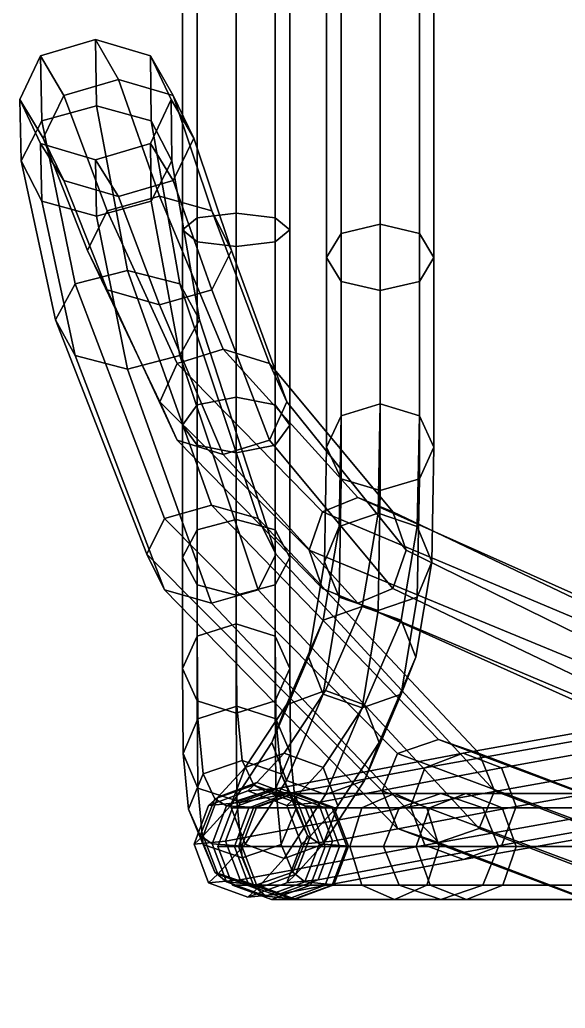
# Model space of a CAD drawing. Extents: x -10488 to 99756, y -124897 to 159397.
# Drawn here: x -10488 to 12221, y -6775 to 34329 of the extents above; entities that cross this region are included whole.
import ezdxf

# ---------------------------------------------------------------- set-up
doc = ezdxf.new("R2010")
doc.units = 0

msp = doc.modelspace()

# ---------------------------------------------------------------- linework, layer by layer
for points in [[(-3713.171875, 25594.042969, -198624.609375), (-3103.796875, 26095.347656, -200086.28125), (-3103.796875, 46116.320313, -197085.5), (-3713.171875, 45909.789063, -195525.09375)], [(-3103.796875, 26095.347656, -200086.28125), (-1478.796875, 26283.335938, -200634.40625), (-1478.796875, 46193.769531, -197670.65625), (-3103.796875, 46116.320313, -197085.5)], [(-1478.796875, 26283.335938, -200634.40625), (146.203094, 26095.347656, -200086.28125), (146.203094, 46116.320313, -197085.5), (-1478.796875, 46193.769531, -197670.65625)], [(755.578125, 25594.042969, -198624.609375), (755.578125, 45909.789063, -195525.078125), (146.203094, 46116.320313, -197085.5), (146.203094, 26095.347656, -200086.28125)], [(-3103.796875, 25092.738281, -197162.9375), (-3713.171875, 25594.042969, -198624.609375), (-3713.171875, 45909.789063, -195525.09375), (-3103.796875, 45703.257813, -193964.6875)], [(-3103.796875, 25092.738281, -197162.9375), (-3103.796875, 45703.257813, -193964.6875), (-1478.796875, 45625.808594, -193379.53125), (-1478.796875, 24904.75, -196614.8125)], [(-1478.796875, 24904.75, -196614.8125), (-1478.796875, 45625.808594, -193379.53125), (146.203094, 45703.257813, -193964.6875), (146.203094, 25092.738281, -197162.9375)], [(146.203094, 25092.738281, -197162.9375), (146.203094, 45703.257813, -193964.6875), (755.578125, 45909.789063, -195525.078125), (755.578125, 25594.042969, -198624.609375)], [(2286.828125, 44753.320313, -238792.8125), (2896.203125, 45365.132813, -237411.90625), (2896.203125, 25447.980469, -234930.21875), (2286.828125, 24445.009766, -236035.984375)], [(2896.203125, 45365.132813, -237411.90625), (4521.203125, 45594.566406, -236894.0625), (4521.203125, 25824.09375, -234515.546875), (2896.203125, 25447.980469, -234930.21875)], [(4521.203125, 45594.566406, -236894.0625), (6146.203125, 45365.136719, -237411.90625), (6146.203125, 25447.980469, -234930.21875), (4521.203125, 25824.09375, -234515.546875)], [(6755.578125, 44753.324219, -238792.8125), (6755.578125, 24445.009766, -236035.984375), (6146.203125, 25447.980469, -234930.21875), (6146.203125, 45365.136719, -237411.90625)], [(2896.203125, 44141.511719, -240173.734375), (2286.828125, 44753.320313, -238792.8125), (2286.828125, 24445.009766, -236035.984375), (2896.203125, 23442.039063, -237141.75)], [(6146.203125, 44141.511719, -240173.734375), (6146.203125, 23442.039063, -237141.75), (6755.578125, 24445.009766, -236035.984375), (6755.578125, 44753.324219, -238792.8125)], [(2896.203125, 44141.511719, -240173.734375), (2896.203125, 23442.039063, -237141.75), (4521.203125, 23065.925781, -237556.40625), (4521.203125, 43912.082031, -240691.578125)], [(4521.203125, 43912.082031, -240691.578125), (4521.203125, 23065.925781, -237556.40625), (6146.203125, 23442.039063, -237141.75), (6146.203125, 44141.511719, -240173.734375)], [(-9573.238281, 30123.957031, -348880.375), (-9628.793945, 32826.898438, -359849.4375), (-7337.128418, 33508.832031, -359768.4375), (-7295.461426, 30748.59375, -348731.28125)], [(-7337.128418, 33508.832031, -359768.4375), (-9628.793945, 32826.898438, -359849.4375), (-8656.571289, 31179.740234, -370602.59375), (-6378.794922, 31843.132813, -370508.75)], [(-7295.461426, 30748.59375, -348731.28125), (-7337.128418, 33508.832031, -359768.4375), (-5045.462891, 32826.898438, -359738.3125), (-5017.685059, 30123.957031, -348934.1875)], [(-5045.462891, 32826.898438, -359738.3125), (-7337.128418, 33508.832031, -359768.4375), (-6378.794922, 31843.132813, -370508.75), (-4101.018555, 31179.742188, -370215.4375)], [(-10427.404297, 28458.257813, -349339.625), (-10488.168945, 31008.402344, -359938.09375), (-9628.793945, 32826.898438, -359849.4375), (-9573.238281, 30123.957031, -348880.375)], [(-9628.793945, 32826.898438, -359849.4375), (-10488.168945, 31008.402344, -359938.09375), (-9510.737305, 29410.699219, -370409.21875), (-8656.571289, 31179.740234, -370602.59375)], [(-5017.685059, 30123.957031, -348934.1875), (-5045.462891, 32826.898438, -359738.3125), (-4186.088379, 31008.402344, -359785.28125), (-4163.519043, 28458.255859, -349413.625)], [(-4186.088379, 31008.402344, -359785.28125), (-5045.462891, 32826.898438, -359738.3125), (-4101.018555, 31179.742188, -370215.4375), (-3246.852295, 29410.701172, -369876.875)], [(-6378.794922, 31843.132813, -370508.75), (-8656.571289, 31179.740234, -370602.59375), (-6851.015625, 26380.195313, -381725.46875), (-4670.461426, 26995.833984, -381382.09375)], [(-4101.018555, 31179.742188, -370215.4375), (-6378.794922, 31843.132813, -370508.75), (-4670.461426, 26995.833984, -381382.09375), (-2489.907227, 26380.195313, -380739.34375)], [(-9573.238281, 26792.556641, -349819.0625), (-9628.793945, 29189.90625, -359985.03125), (-10488.168945, 31008.402344, -359938.09375), (-10427.404297, 28458.257813, -349339.625)], [(-10488.168945, 31008.402344, -359938.09375), (-9628.793945, 29189.90625, -359985.03125), (-8656.571289, 27641.658203, -370070.65625), (-9510.737305, 29410.699219, -370409.21875)], [(-8656.571289, 31179.740234, -370602.59375), (-9510.737305, 29410.699219, -370409.21875), (-7668.723633, 24738.490234, -381511.1875), (-6851.015625, 26380.195313, -381725.46875)], [(-4163.519043, 28458.255859, -349413.625), (-4186.088379, 31008.402344, -359785.28125), (-5045.462891, 29189.90625, -359873.9375), (-5017.685059, 26792.556641, -349872.90625)], [(-5045.462891, 29189.90625, -359873.9375), (-4186.088379, 31008.402344, -359785.28125), (-3246.852295, 29410.701172, -369876.875), (-4101.018555, 27641.660156, -369683.53125)], [(-3246.852295, 29410.701172, -369876.875), (-4101.018555, 31179.742188, -370215.4375), (-2489.907227, 26380.195313, -380739.34375), (-1672.199463, 24738.492188, -380155.28125)], [(-8184.349121, 23344.507813, -337149.375), (-9573.238281, 30123.957031, -348880.375), (-7295.461426, 30748.59375, -348731.28125), (-6003.794922, 23903.779297, -337168.84375)], [(-6003.794922, 23903.779297, -337168.84375), (-7295.461426, 30748.59375, -348731.28125), (-5017.685059, 30123.957031, -348934.1875), (-3823.240723, 23344.509766, -337691.0625)], [(-9002.056641, 21853.119141, -337718.1875), (-10427.404297, 28458.257813, -349339.625), (-9573.238281, 30123.957031, -348880.375), (-8184.349121, 23344.507813, -337149.375)], [(-3823.240723, 23344.509766, -337691.0625), (-5017.685059, 30123.957031, -348934.1875), (-4163.519043, 28458.255859, -349413.625), (-3005.532715, 21853.119141, -338462.96875)], [(-7295.461426, 26167.919922, -350021.96875), (-7337.128418, 28507.972656, -359954.90625), (-9628.793945, 29189.90625, -359985.03125), (-9573.238281, 26792.556641, -349819.0625)], [(-9628.793945, 29189.90625, -359985.03125), (-7337.128418, 28507.972656, -359954.90625), (-6378.794922, 26978.267578, -369777.34375), (-8656.571289, 27641.658203, -370070.65625)], [(-9510.737305, 29410.699219, -370409.21875), (-8656.571289, 27641.658203, -370070.65625), (-6851.015625, 23096.785156, -380927.09375), (-7668.723633, 24738.490234, -381511.1875)], [(-5017.685059, 26792.556641, -349872.90625), (-5045.462891, 29189.90625, -359873.9375), (-7337.128418, 28507.972656, -359954.90625), (-7295.461426, 26167.919922, -350021.96875)], [(-7337.128418, 28507.972656, -359954.90625), (-5045.462891, 29189.90625, -359873.9375), (-4101.018555, 27641.660156, -369683.53125), (-6378.794922, 26978.267578, -369777.34375)], [(-4101.018555, 27641.660156, -369683.53125), (-3246.852295, 29410.701172, -369876.875), (-1672.199463, 24738.492188, -380155.28125), (-2489.907227, 23096.787109, -379941)], [(-8184.349121, 20361.730469, -338490.125), (-9573.238281, 26792.556641, -349819.0625), (-10427.404297, 28458.257813, -349339.625), (-9002.056641, 21853.119141, -337718.1875)], [(-3005.532715, 21853.119141, -338462.96875), (-4163.519043, 28458.255859, -349413.625), (-5017.685059, 26792.556641, -349872.90625), (-3823.240723, 20361.728516, -339031.78125)], [(-8656.571289, 27641.658203, -370070.65625), (-6378.794922, 26978.267578, -369777.34375), (-4670.461426, 22481.146484, -380284.375), (-6851.015625, 23096.785156, -380927.09375)], [(-6378.794922, 26978.267578, -369777.34375), (-4101.018555, 27641.660156, -369683.53125), (-2489.907227, 23096.787109, -379941), (-4670.461426, 22481.146484, -380284.375)], [(-6003.794922, 19802.458984, -339012.3125), (-7295.461426, 26167.919922, -350021.96875), (-9573.238281, 26792.556641, -349819.0625), (-8184.349121, 20361.730469, -338490.125)], [(-3823.240723, 20361.728516, -339031.78125), (-5017.685059, 26792.556641, -349872.90625), (-7295.461426, 26167.919922, -350021.96875), (-6003.794922, 19802.458984, -339012.3125)], [(-6851.015625, 26380.195313, -381725.46875), (-3938.610352, 20029.302734, -393393.4375), (-2014.132446, 20626.482422, -392515.59375), (-4670.461426, 26995.833984, -381382.09375)], [(-4670.461426, 26995.833984, -381382.09375), (-2014.132446, 20626.482422, -392515.59375), (-89.654617, 20029.302734, -391422.5625), (-2489.907227, 26380.195313, -380739.34375)], [(-3938.610352, 20029.302734, -393393.4375), (-6851.015625, 26380.195313, -381725.46875), (-7668.723633, 24738.490234, -381511.1875), (-4660.289551, 18436.822266, -393476.0625)], [(-89.654617, 20029.302734, -391422.5625), (632.024658, 18436.822266, -390766.125), (-1672.199463, 24738.492188, -380155.28125), (-2489.907227, 26380.195313, -380739.34375)], [(-3713.171875, 17475.951172, -202974.15625), (-3103.796875, 18318.632813, -204256.90625), (-3103.796875, 26095.347656, -200086.28125), (-3713.171875, 25594.042969, -198624.609375)], [(-3103.796875, 18318.632813, -204256.90625), (-1478.796875, 18634.636719, -204737.9375), (-1478.796875, 26283.335938, -200634.40625), (-3103.796875, 26095.347656, -200086.28125)], [(-1478.796875, 18634.636719, -204737.9375), (146.203094, 18318.632813, -204256.90625), (146.203094, 26095.347656, -200086.28125), (-1478.796875, 26283.335938, -200634.40625)], [(755.578125, 17475.951172, -202974.15625), (755.578125, 25594.042969, -198624.609375), (146.203094, 26095.347656, -200086.28125), (146.203094, 18318.632813, -204256.90625)], [(-3103.796875, 16633.267578, -201691.40625), (-3713.171875, 17475.951172, -202974.15625), (-3713.171875, 25594.042969, -198624.609375), (-3103.796875, 25092.738281, -197162.9375)], [(146.203094, 16633.267578, -201691.40625), (146.203094, 25092.738281, -197162.9375), (755.578125, 25594.042969, -198624.609375), (755.578125, 17475.951172, -202974.15625)], [(2896.203125, 25447.980469, -234930.21875), (4521.203125, 25824.09375, -234515.546875), (4521.203125, 18358.054688, -230438.875), (2896.203125, 17866.048828, -230742)], [(4521.203125, 25824.09375, -234515.546875), (6146.203125, 25447.980469, -234930.21875), (6146.203125, 17866.050781, -230742), (4521.203125, 18358.054688, -230438.875)], [(-3103.796875, 16633.267578, -201691.40625), (-3103.796875, 25092.738281, -197162.9375), (-1478.796875, 24904.75, -196614.8125), (-1478.796875, 16317.262695, -201210.375)], [(-1478.796875, 16317.262695, -201210.375), (-1478.796875, 24904.75, -196614.8125), (146.203094, 25092.738281, -197162.9375), (146.203094, 16633.267578, -201691.40625)], [(2286.828125, 24445.009766, -236035.984375), (2896.203125, 25447.980469, -234930.21875), (2896.203125, 17866.048828, -230742), (2286.828125, 16554.033203, -231550.328125)], [(6755.578125, 24445.009766, -236035.984375), (6755.578125, 16554.035156, -231550.328125), (6146.203125, 17866.050781, -230742), (6146.203125, 25447.980469, -234930.21875)], [(-4660.289551, 18436.822266, -393476.0625), (-7668.723633, 24738.490234, -381511.1875), (-6851.015625, 23096.785156, -380927.09375), (-3938.610352, 16844.341797, -392819.625)], [(632.024658, 18436.822266, -390766.125), (-89.654617, 16844.341797, -390848.75), (-2489.907227, 23096.787109, -379941), (-1672.199463, 24738.492188, -380155.28125)], [(2896.203125, 23442.039063, -237141.75), (2286.828125, 24445.009766, -236035.984375), (2286.828125, 16554.033203, -231550.328125), (2896.203125, 15242.018555, -232358.65625)], [(6146.203125, 23442.039063, -237141.75), (6146.203125, 15242.018555, -232358.65625), (6755.578125, 16554.035156, -231550.328125), (6755.578125, 24445.009766, -236035.984375)], [(-4464.443848, 13592.193359, -324249.3125), (-8184.349121, 23344.507813, -337149.375), (-6003.794922, 23903.779297, -337168.84375), (-2510.799316, 14148.860352, -324897.90625)], [(-2510.799316, 14148.860352, -324897.90625), (-6003.794922, 23903.779297, -337168.84375), (-3823.240723, 23344.509766, -337691.0625), (-557.154785, 13592.194336, -325907.84375)], [(2896.203125, 23442.039063, -237141.75), (2896.203125, 15242.018555, -232358.65625), (4521.203125, 14750.012695, -232661.78125), (4521.203125, 23065.925781, -237556.40625)], [(4521.203125, 23065.925781, -237556.40625), (4521.203125, 14750.012695, -232661.78125), (6146.203125, 15242.018555, -232358.65625), (6146.203125, 23442.039063, -237141.75)], [(-5197.060547, 12107.751953, -324420.1875), (-9002.056641, 21853.119141, -337718.1875), (-8184.349121, 23344.507813, -337149.375), (-4464.443848, 13592.193359, -324249.3125)], [(-3938.610352, 16844.341797, -392819.625), (-6851.015625, 23096.785156, -380927.09375), (-4670.461426, 22481.146484, -380284.375), (-2014.132446, 16247.161133, -391726.59375)], [(-2014.132446, 16247.161133, -391726.59375), (-4670.461426, 22481.146484, -380284.375), (-2489.907227, 23096.787109, -379941), (-89.654617, 16844.341797, -390848.75)], [(-557.154785, 13592.194336, -325907.84375), (-3823.240723, 23344.509766, -337691.0625), (-3005.532715, 21853.119141, -338462.96875), (175.462051, 12107.75293, -326700.625)], [(-4464.443848, 10623.310547, -325213), (-8184.349121, 20361.730469, -338490.125), (-9002.056641, 21853.119141, -337718.1875), (-5197.060547, 12107.751953, -324420.1875)], [(175.462051, 12107.75293, -326700.625), (-3005.532715, 21853.119141, -338462.96875), (-3823.240723, 20361.728516, -339031.78125), (-557.154663, 10623.310547, -326871.46875)], [(-3938.610352, 20029.302734, -393393.4375), (2114.894531, 13870.168945, -404101.125), (3580.170898, 14469.716797, -402623.1875), (-2014.132446, 20626.482422, -392515.59375)], [(-2014.132446, 20626.482422, -392515.59375), (3580.170898, 14469.716797, -402623.1875), (5045.447754, 13870.168945, -401070.4375), (-89.654617, 20029.302734, -391422.5625)], [(-8184.349121, 20361.730469, -338490.125), (-4464.443848, 10623.310547, -325213), (-2510.799072, 10066.644531, -326222.90625), (-6003.794922, 19802.458984, -339012.3125)], [(-6003.794922, 19802.458984, -339012.3125), (-2510.799072, 10066.644531, -326222.90625), (-557.154663, 10623.310547, -326871.46875), (-3823.240723, 20361.728516, -339031.78125)], [(2114.894531, 13870.168945, -404101.125), (-3938.610352, 20029.302734, -393393.4375), (-4660.289551, 18436.822266, -393476.0625), (1565.415771, 12271.373047, -404569.59375)], [(5045.447754, 13870.168945, -401070.4375), (5594.926758, 12271.373047, -400402.375), (632.024658, 18436.822266, -390766.125), (-89.654617, 20029.302734, -391422.5625)], [(-3103.796875, 13117.637695, -208834.734375), (-1478.796875, 13546.489258, -209221.421875), (-1478.796875, 18634.636719, -204737.9375), (-3103.796875, 18318.632813, -204256.90625)], [(-1478.796875, 13546.489258, -209221.421875), (146.203094, 13117.637695, -208834.734375), (146.203094, 18318.632813, -204256.90625), (-1478.796875, 18634.636719, -204737.9375)], [(1565.415771, 12271.373047, -404569.59375), (-4660.289551, 18436.822266, -393476.0625), (-3938.610352, 16844.341797, -392819.625), (2114.894531, 10672.578125, -403901.5625)], [(-3713.171875, 11974.032227, -207803.59375), (-3103.796875, 13117.637695, -208834.734375), (-3103.796875, 18318.632813, -204256.90625), (-3713.171875, 17475.951172, -202974.15625)], [(5594.926758, 12271.373047, -400402.375), (5045.447754, 10672.578125, -400870.84375), (-89.654617, 16844.341797, -390848.75), (632.024658, 18436.822266, -390766.125)], [(755.578125, 11974.032227, -207803.578125), (755.578125, 17475.951172, -202974.15625), (146.203094, 18318.632813, -204256.90625), (146.203094, 13117.637695, -208834.734375)], [(2896.203125, 17866.048828, -230742), (4521.203125, 18358.054688, -230438.875), (4427.453125, 13814.798828, -224405.140625), (2802.453125, 13262.828125, -224627.40625)], [(4521.203125, 18358.054688, -230438.875), (6146.203125, 17866.050781, -230742), (6052.453125, 13262.828125, -224627.40625), (4427.453125, 13814.798828, -224405.140625)], [(2286.828125, 16554.033203, -231550.328125), (2896.203125, 17866.048828, -230742), (2802.453125, 13262.828125, -224627.40625), (2193.078125, 11790.904297, -225220.125)], [(6755.578125, 16554.035156, -231550.328125), (6661.828125, 11790.904297, -225220.125), (6052.453125, 13262.828125, -224627.40625), (6146.203125, 17866.050781, -230742)], [(-3103.796875, 10830.426758, -206772.4375), (-3713.171875, 11974.032227, -207803.59375), (-3713.171875, 17475.951172, -202974.15625), (-3103.796875, 16633.267578, -201691.40625)], [(146.203094, 10830.426758, -206772.421875), (146.203094, 16633.267578, -201691.40625), (755.578125, 17475.951172, -202974.15625), (755.578125, 11974.032227, -207803.578125)], [(2114.894531, 10672.578125, -403901.5625), (-3938.610352, 16844.341797, -392819.625), (-2014.132446, 16247.161133, -391726.59375), (3580.170898, 10073.029297, -402348.78125)], [(-3103.796875, 10830.426758, -206772.4375), (-3103.796875, 16633.267578, -201691.40625), (-1478.796875, 16317.262695, -201210.375), (-1478.796875, 10401.575195, -206385.75)], [(3580.170898, 10073.029297, -402348.78125), (-2014.132446, 16247.161133, -391726.59375), (-89.654617, 16844.341797, -390848.75), (5045.447754, 10672.578125, -400870.84375)], [(-1478.796875, 10401.575195, -206385.75), (-1478.796875, 16317.262695, -201210.375), (146.203094, 16633.267578, -201691.40625), (146.203094, 10830.426758, -206772.421875)], [(2896.203125, 15242.018555, -232358.65625), (2286.828125, 16554.033203, -231550.328125), (2193.078125, 11790.904297, -225220.125), (2802.453125, 10318.980469, -225812.84375)], [(6146.203125, 15242.018555, -232358.65625), (6052.453125, 10318.980469, -225812.84375), (6661.828125, 11790.904297, -225220.125), (6755.578125, 16554.035156, -231550.328125)], [(2896.203125, 15242.018555, -232358.65625), (2802.453125, 10318.980469, -225812.84375), (4427.453125, 9767.008789, -226035.109375), (4521.203125, 14750.012695, -232661.78125)], [(4521.203125, 14750.012695, -232661.78125), (4427.453125, 9767.008789, -226035.109375), (6052.453125, 10318.980469, -225812.84375), (6146.203125, 15242.018555, -232358.65625)], [(2114.894531, 13870.168945, -404101.125), (13025.880859, 9283.279297, -412309.40625), (13852.268555, 9885.381836, -410399.09375), (3580.170898, 14469.716797, -402623.1875)], [(3580.170898, 14469.716797, -402623.1875), (13852.268555, 9885.381836, -410399.09375), (14678.657227, 9283.279297, -408479.46875), (5045.447754, 13870.168945, -401070.4375)], [(5241.561035, 3819.57959, -310288.625), (-4464.443848, 13592.193359, -324249.3125), (-2510.799316, 14148.860352, -324897.90625), (6940.170898, 4405.036133, -311713.96875)], [(6940.170898, 4405.036133, -311713.96875), (-2510.799316, 14148.860352, -324897.90625), (-557.154785, 13592.194336, -325907.84375), (8638.780273, 3819.57959, -313265.03125)], [(4604.582031, 2258.363037, -309898.125), (-5197.060547, 12107.751953, -324420.1875), (-4464.443848, 13592.193359, -324249.3125), (5241.561035, 3819.57959, -310288.625)], [(8638.780273, 3819.57959, -313265.03125), (-557.154785, 13592.194336, -325907.84375), (175.462051, 12107.75293, -326700.625), (9275.759766, 2258.363037, -313990.6875)], [(1565.415771, 12271.373047, -404569.59375), (12715.985352, 7677.671875, -413015.03125), (13025.880859, 9283.279297, -412309.40625), (2114.894531, 13870.168945, -404101.125)], [(2802.453125, 13262.828125, -224627.40625), (4427.453125, 13814.798828, -224405.140625), (3771.203125, 9934.116211, -215585.09375), (2146.203125, 9358.150391, -215741.390625)], [(4427.453125, 13814.798828, -224405.140625), (6052.453125, 13262.828125, -224627.40625), (5396.203125, 9358.150391, -215741.390625), (3771.203125, 9934.116211, -215585.09375)], [(5594.926758, 12271.373047, -400402.375), (5045.447754, 13870.168945, -401070.4375), (14678.657227, 9283.279297, -408479.46875), (14988.552734, 7677.671875, -407748.875)], [(-3103.796875, 8701.685547, -213855.765625), (-1478.796875, 9207.621094, -214160.0625), (-1478.796875, 13546.489258, -209221.421875), (-3103.796875, 13117.637695, -208834.734375)], [(-1478.796875, 9207.621094, -214160.0625), (146.203094, 8701.685547, -213855.765625), (146.203094, 13117.637695, -208834.734375), (-1478.796875, 13546.489258, -209221.421875)], [(2193.078125, 11790.904297, -225220.125), (2802.453125, 13262.828125, -224627.40625), (2146.203125, 9358.150391, -215741.390625), (1536.828125, 7822.244629, -216158.1875)], [(6661.828125, 11790.904297, -225220.125), (6005.578125, 7822.244629, -216158.1875), (5396.203125, 9358.150391, -215741.390625), (6052.453125, 13262.828125, -224627.40625)], [(-3713.171875, 7352.525879, -213044.296875), (-3103.796875, 8701.685547, -213855.765625), (-3103.796875, 13117.637695, -208834.734375), (-3713.171875, 11974.032227, -207803.59375)], [(755.578125, 7352.526367, -213044.296875), (755.578125, 11974.032227, -207803.578125), (146.203094, 13117.637695, -208834.734375), (146.203094, 8701.685547, -213855.765625)], [(5241.561035, 697.146606, -310623.8125), (-4464.443848, 10623.310547, -325213), (-5197.060547, 12107.751953, -324420.1875), (4604.582031, 2258.363037, -309898.125)], [(-3103.796875, 6003.366699, -212232.828125), (-3713.171875, 7352.525879, -213044.296875), (-3713.171875, 11974.032227, -207803.59375), (-3103.796875, 10830.426758, -206772.4375)], [(9275.759766, 2258.363037, -313990.6875), (175.462051, 12107.75293, -326700.625), (-557.154663, 10623.310547, -326871.46875), (8638.78125, 697.146606, -313600.1875)], [(146.203094, 6003.366699, -212232.828125), (146.203094, 10830.426758, -206772.421875), (755.578125, 11974.032227, -207803.578125), (755.578125, 7352.526367, -213044.296875)], [(2114.894531, 10672.578125, -403901.5625), (13025.880859, 6072.064453, -412284.4375), (12715.985352, 7677.671875, -413015.03125), (1565.415771, 12271.373047, -404569.59375)], [(5045.447754, 10672.578125, -400870.84375), (5594.926758, 12271.373047, -400402.375), (14988.552734, 7677.671875, -407748.875), (14678.657227, 6072.064453, -408454.5)], [(2802.453125, 10318.980469, -225812.84375), (2193.078125, 11790.904297, -225220.125), (1536.828125, 7822.244629, -216158.1875), (2146.203125, 6286.338867, -216574.96875)], [(6052.453125, 10318.980469, -225812.84375), (5396.203125, 6286.338867, -216574.96875), (6005.578125, 7822.244629, -216158.1875), (6661.828125, 11790.904297, -225220.125)], [(-3103.796875, 6003.366699, -212232.828125), (-3103.796875, 10830.426758, -206772.4375), (-1478.796875, 10401.575195, -206385.75), (-1478.796875, 5497.431641, -211928.53125)], [(-1478.796875, 5497.431641, -211928.53125), (-1478.796875, 10401.575195, -206385.75), (146.203094, 10830.426758, -206772.421875), (146.203094, 6003.366699, -212232.828125)], [(-4464.443848, 10623.310547, -325213), (5241.561035, 697.146606, -310623.8125), (6940.171387, 111.690582, -312174.84375), (-2510.799072, 10066.644531, -326222.90625)], [(-2510.799072, 10066.644531, -326222.90625), (6940.171387, 111.690582, -312174.84375), (8638.78125, 697.146606, -313600.1875), (-557.154663, 10623.310547, -326871.46875)], [(2114.894531, 10672.578125, -403901.5625), (3580.170898, 10073.029297, -402348.78125), (13852.268555, 5469.961426, -410364.8125), (13025.880859, 6072.064453, -412284.4375)], [(2802.453125, 10318.980469, -225812.84375), (2146.203125, 6286.338867, -216574.96875), (3771.203125, 5710.373535, -216731.265625), (4427.453125, 9767.008789, -226035.109375)], [(3580.170898, 10073.029297, -402348.78125), (5045.447754, 10672.578125, -400870.84375), (14678.657227, 6072.064453, -408454.5), (13852.268555, 5469.961426, -410364.8125)], [(4427.453125, 9767.008789, -226035.109375), (3771.203125, 5710.373535, -216731.265625), (5396.203125, 6286.338867, -216574.96875), (6052.453125, 10318.980469, -225812.84375)], [(2146.203125, 9358.150391, -215741.390625), (3771.203125, 9934.116211, -215585.09375), (2239.432373, 6435.345703, -203817.296875), (614.432373, 5845.428711, -203902.5625)], [(3771.203125, 9934.116211, -215585.09375), (5396.203125, 9358.150391, -215741.390625), (3864.432373, 5845.428711, -203902.5625), (2239.432373, 6435.345703, -203817.296875)], [(-3073.067627, 5253.979492, -219368.03125), (-1448.067749, 5792.30127, -219631.671875), (-1478.796875, 9207.621094, -214160.0625), (-3103.796875, 8701.685547, -213855.765625)], [(-1448.067749, 5792.30127, -219631.671875), (176.932281, 5253.97998, -219368.046875), (146.203094, 8701.685547, -213855.765625), (-1478.796875, 9207.621094, -214160.0625)], [(2146.203125, 9358.150391, -215741.390625), (614.432373, 5845.428711, -203902.5625), (5.057378, 4272.316895, -204129.953125), (1536.828125, 7822.244629, -216158.1875)], [(5396.203125, 9358.150391, -215741.390625), (6005.578125, 7822.244629, -216158.1875), (4473.807129, 4272.316895, -204129.953125), (3864.432373, 5845.428711, -203902.5625)], [(-3682.442627, 3818.456787, -218665.03125), (-3073.067627, 5253.979492, -219368.03125), (-3103.796875, 8701.685547, -213855.765625), (-3713.171875, 7352.525879, -213044.296875)], [(786.307251, 3818.456787, -218665.03125), (755.578125, 7352.526367, -213044.296875), (146.203094, 8701.685547, -213855.765625), (176.932281, 5253.97998, -219368.046875)], [(1536.828125, 7822.244629, -216158.1875), (5.057378, 4272.316895, -204129.953125), (614.432373, 2699.20459, -204357.34375), (2146.203125, 6286.338867, -216574.96875)], [(6005.578125, 7822.244629, -216158.1875), (5396.203125, 6286.338867, -216574.96875), (3864.432373, 2699.20459, -204357.34375), (4473.807129, 4272.316895, -204129.953125)], [(-3073.067627, 2382.933594, -217962.03125), (-3682.442627, 3818.456787, -218665.03125), (-3713.171875, 7352.525879, -213044.296875), (-3103.796875, 6003.366699, -212232.828125)], [(176.932281, 2382.933594, -217962.03125), (146.203094, 6003.366699, -212232.828125), (755.578125, 7352.526367, -213044.296875), (786.307251, 3818.456787, -218665.03125)], [(6373.228027, 3223.247314, -162365.53125), (7972.185547, 3825.715332, -163774.109375), (25469.333984, 6950.715332, -154183.921875), (23919.205078, 6348.247559, -152436.34375)], [(7972.185547, 3825.715332, -163774.109375), (9573.225586, 3223.247314, -165182.40625), (27025.453125, 6348.247559, -155930.65625), (25469.333984, 6950.715332, -154183.921875)], [(614.432373, 5845.428711, -203902.5625), (2239.432373, 6435.345703, -203817.296875), (517.036804, 3834.593018, -192181.75), (-1107.963013, 3236.014404, -192209.4375)], [(2239.432373, 6435.345703, -203817.296875), (3864.432373, 5845.428711, -203902.5625), (2142.036621, 3236.014404, -192209.4375), (517.036804, 3834.593018, -192181.75)], [(614.432373, 2699.20459, -204357.34375), (2239.432373, 2109.287598, -204442.609375), (3771.203125, 5710.373535, -216731.265625), (2146.203125, 6286.338867, -216574.96875)], [(2239.432373, 2109.287598, -204442.609375), (3864.432373, 2699.20459, -204357.34375), (5396.203125, 6286.338867, -216574.96875), (3771.203125, 5710.373535, -216731.265625)], [(6373.228027, 3223.247314, -162365.53125), (23919.205078, 6348.247559, -152436.34375), (23339.279297, 4741.666992, -151780.8125), (5774.096191, 1616.666626, -161837.25)], [(27025.453125, 6348.247559, -155930.65625), (9573.225586, 3223.247314, -165182.40625), (10177.913086, 1616.666748, -165709.90625), (27621.351563, 4741.666992, -156583.953125)], [(-3073.067627, 2382.933594, -217962.03125), (-3103.796875, 6003.366699, -212232.828125), (-1478.796875, 5497.431641, -211928.53125), (-1448.067749, 1844.612427, -217698.40625)], [(-2857.962891, 2975.37207, -224669.328125), (-1232.963257, 3527.030029, -224889.421875), (-1448.067749, 5792.30127, -219631.671875), (-3073.067627, 5253.979492, -219368.03125)], [(614.432373, 5845.428711, -203902.5625), (-1107.963013, 3236.014404, -192209.4375), (-1717.337891, 1639.80481, -192283.234375), (5.057378, 4272.316895, -204129.953125)], [(-1448.067749, 1844.612427, -217698.40625), (-1478.796875, 5497.431641, -211928.53125), (146.203094, 6003.366699, -212232.828125), (176.932281, 2382.933594, -217962.03125)], [(-1232.963257, 3527.030029, -224889.421875), (392.03653, 2975.37207, -224669.34375), (176.932281, 5253.97998, -219368.046875), (-1448.067749, 5792.30127, -219631.671875)], [(3864.432373, 5845.428711, -203902.5625), (4473.807129, 4272.316895, -204129.953125), (2751.411377, 1639.804688, -192283.234375), (2142.036621, 3236.014404, -192209.4375)], [(-3467.337891, 1504.283936, -224082.4375), (-2857.962891, 2975.37207, -224669.328125), (-3073.067627, 5253.979492, -219368.03125), (-3682.442627, 3818.456787, -218665.03125)], [(1001.411438, 1504.283936, -224082.4375), (786.307251, 3818.456787, -218665.03125), (176.932281, 5253.97998, -219368.046875), (392.03653, 2975.37207, -224669.34375)], [(5774.096191, 1616.666626, -161837.25), (23339.279297, 4741.666992, -151780.8125), (23927.191406, 3135.085938, -152435.21875), (6376.005371, 10.085999, -162365.140625)], [(27621.351563, 4741.666992, -156583.953125), (10177.913086, 1616.666748, -165709.90625), (9581.55957, 10.08606, -165181.25), (27049.412109, 3135.085938, -155927.3125)], [(5.057378, 4272.316895, -204129.953125), (-1717.337891, 1639.80481, -192283.234375), (-1107.963013, 43.595093, -192357.03125), (614.432373, 2699.20459, -204357.34375)], [(4473.807129, 4272.316895, -204129.953125), (3864.432373, 2699.20459, -204357.34375), (2142.036621, 43.595093, -192357.03125), (2751.411377, 1639.804688, -192283.234375)], [(23492.050781, -2973.044434, -295784), (5241.561035, 3819.57959, -310288.625), (6940.170898, 4405.036133, -311713.96875), (25023.126953, -2372.703125, -297752.625)], [(25023.126953, -2372.703125, -297752.625), (6940.170898, 4405.036133, -311713.96875), (8638.780273, 3819.57959, -313265.03125), (26554.203125, -2973.044434, -299736.96875)], [(-2857.962891, 33.195801, -223495.53125), (-3467.337891, 1504.283936, -224082.4375), (-3682.442627, 3818.456787, -218665.03125), (-3073.067627, 2382.933594, -217962.03125)], [(-616.295898, 2605.99292, -183608.140625), (-2241.295166, 2004.010986, -183577.75), (-1107.963013, 3236.014404, -192209.4375), (517.036804, 3834.593018, -192181.75)], [(6373.228027, 3223.247314, -162365.53125), (-1315.52002, 1777.414063, -170275.375), (306.22345, 2379.881836, -171094.6875), (7972.185547, 3825.715332, -163774.109375)], [(1008.70343, 2004.010986, -183645.453125), (-616.295898, 2605.99292, -183608.140625), (517.036804, 3834.593018, -192181.75), (2142.036621, 3236.014404, -192209.4375)], [(392.03653, 33.195801, -223495.53125), (176.932281, 2382.933594, -217962.03125), (786.307251, 3818.456787, -218665.03125), (1001.411438, 1504.283936, -224082.4375)], [(7972.185547, 3825.715332, -163774.109375), (306.22345, 2379.881836, -171094.6875), (1928.227295, 1777.414063, -171913.953125), (9573.225586, 3223.247314, -165182.40625)], [(22917.898438, -4573.95459, -295063.78125), (4604.582031, 2258.363037, -309898.125), (5241.561035, 3819.57959, -310288.625), (23492.050781, -2973.044434, -295784)], [(9275.759766, 2258.363037, -313990.6875), (27128.357422, -4573.95459, -300499.09375), (26554.203125, -2973.044434, -299736.96875), (8638.780273, 3819.57959, -313265.03125)], [(-1232.963257, 3527.030029, -224889.421875), (-2857.962891, 2975.37207, -224669.328125), (-2366.295166, 1932.855469, -229621.640625), (-741.295898, 2504.837402, -229719.84375)], [(392.03653, 2975.37207, -224669.34375), (-1232.963257, 3527.030029, -224889.421875), (-741.295898, 2504.837402, -229719.84375), (883.70343, 1932.855469, -229553.953125)], [(-2857.962891, 2975.37207, -224669.328125), (-3467.337891, 1504.283936, -224082.4375), (-2975.669922, 407.570313, -229282.203125), (-2366.295166, 1932.855469, -229621.640625)], [(-2241.295166, 2004.010986, -183577.75), (-2850.669922, 398.725616, -183574.265625), (-1717.337891, 1639.80481, -192283.234375), (-1107.963013, 3236.014404, -192209.4375)], [(6373.228027, 3223.247314, -162365.53125), (5774.096191, 1616.666626, -161837.25), (-1923.614258, 170.833328, -169968.140625), (-1315.52002, 1777.414063, -170275.375)], [(1001.411438, 1504.283936, -224082.4375), (392.03653, 2975.37207, -224669.34375), (883.70343, 1932.855469, -229553.953125), (1493.078247, 407.570282, -229189.109375)], [(1618.078247, 398.725586, -183667.375), (1008.70343, 2004.010986, -183645.453125), (2142.036621, 3236.014404, -192209.4375), (2751.411377, 1639.804688, -192283.234375)], [(9573.225586, 3223.247314, -165182.40625), (1928.227295, 1777.414063, -171913.953125), (2537.015869, 170.833344, -172221.09375), (10177.913086, 1616.666748, -165709.90625)], [(23927.191406, 3135.085938, -152435.21875), (25491.294922, 2532.618164, -154180.84375), (7979.824219, -592.381775, -163773.046875), (6376.005371, 10.085999, -162365.140625)], [(25491.294922, 2532.618164, -154180.84375), (27049.412109, 3135.085938, -155927.3125), (9581.55957, 10.08606, -165181.25), (7979.824219, -592.381775, -163773.046875)], [(-999.62854, 2259.048828, -177183.34375), (-2624.627441, 1656.581055, -176912.5), (-2241.295166, 2004.010986, -183577.75), (-616.295898, 2605.99292, -183608.140625)], [(-741.295898, 2504.837402, -229719.84375), (-2366.295166, 1932.855469, -229621.640625), (-1874.627441, 1640.338867, -237094.28125), (-249.628586, 2232.644775, -236867.46875)], [(-1107.963013, 43.595093, -192357.03125), (517.036804, -554.983521, -192384.71875), (2239.432373, 2109.287598, -204442.609375), (614.432373, 2699.20459, -204357.34375)], [(625.370361, 1656.581055, -177454.171875), (-999.62854, 2259.048828, -177183.34375), (-616.295898, 2605.99292, -183608.140625), (1008.70343, 2004.010986, -183645.453125)], [(883.70343, 1932.855469, -229553.953125), (-741.295898, 2504.837402, -229719.84375), (-249.628586, 2232.644775, -236867.46875), (1375.370361, 1640.338867, -236552.625)], [(517.036804, -554.983521, -192384.71875), (2142.036621, 43.595093, -192357.03125), (3864.432373, 2699.20459, -204357.34375), (2239.432373, 2109.287598, -204442.609375)], [(-2857.962891, 33.195801, -223495.53125), (-3073.067627, 2382.933594, -217962.03125), (-1448.067749, 1844.612427, -217698.40625), (-1232.963257, -518.46228, -223275.453125)], [(-1315.52002, 1777.414063, -170275.375), (-2624.627441, 1656.581055, -176912.5), (-999.62854, 2259.048828, -177183.34375), (306.22345, 2379.881836, -171094.6875)], [(-1874.627441, 1640.338867, -237094.28125), (-634.724976, 1567.050415, -249492.75), (975.719055, 2168.248047, -248680.203125), (-249.628586, 2232.644775, -236867.46875)], [(-955.797852, 1556.580688, 10507.40918), (-1628.793579, 1556.580688, -11806.25), (-3.794922, 2159.048584, -12077.083984), (635.34668, 2159.048584, 9672.90332)], [(-1628.793579, 1556.580688, -83670.828125), (-762.221497, 1556.580688, -106974.992188), (877.53418, 2159.048584, -106175.4375), (-3.794922, 2159.048584, -83400)], [(-1628.793579, 1556.580688, -11806.25), (-1628.793579, 1556.580688, -47559.632813), (-3.794922, 2159.048584, -47559.636719), (-3.794922, 2159.048584, -12077.083984)], [(-1628.793579, 1556.580688, -47559.632813), (-1628.793579, 1556.580688, -83670.828125), (-3.794922, 2159.048584, -83400), (-3.794922, 2159.048584, -47559.636719)], [(-1232.963257, -518.46228, -223275.453125), (-1448.067749, 1844.612427, -217698.40625), (176.932281, 2382.933594, -217962.03125), (392.03653, 33.195801, -223495.53125)], [(306.22345, 2379.881836, -171094.6875), (-999.62854, 2259.048828, -177183.34375), (625.370361, 1656.581055, -177454.171875), (1928.227295, 1777.414063, -171913.953125)], [(3755.172363, 1556.580688, 23378.019531), (-955.797852, 1556.580688, 10507.40918), (635.34668, 2159.048584, 9672.90332), (5109.337891, 2159.048584, 21847.8125)], [(-762.221497, 1556.580688, -106974.992188), (5303.783203, 1556.580688, -121054.125), (7046.837891, 2159.048584, -119803.5), (877.53418, 2159.048584, -106175.4375)], [(-634.724976, 1567.050415, -249492.75), (6569.588867, 1556.580688, -264360.1875), (8078.150391, 2159.048584, -262961.6875), (975.719055, 2168.248047, -248680.203125)], [(-249.628586, 2232.644775, -236867.46875), (975.719055, 2168.248047, -248680.203125), (2587.147461, 1567.050415, -247857.140625), (1375.370361, 1640.338867, -236552.625)], [(635.34668, 2159.048584, 9672.90332), (-3.794922, 2159.048584, -12077.083984), (1621.203735, 1556.580688, -12347.917969), (2226.491211, 1556.580688, 8838.398438)], [(-3.794922, 2159.048584, -83400), (877.53418, 2159.048584, -106175.4375), (2517.289795, 1556.580688, -105375.882813), (1621.203735, 1556.580688, -83129.164063)], [(-3.794922, 2159.048584, -12077.083984), (-3.794922, 2159.048584, -47559.636719), (1621.203735, 1556.580688, -47559.636719), (1621.203735, 1556.580688, -12347.917969)], [(-3.794922, 2159.048584, -47559.636719), (-3.794922, 2159.048584, -83400), (1621.203735, 1556.580688, -83129.164063), (1621.203735, 1556.580688, -47559.636719)], [(5109.337891, 2159.048584, 21847.8125), (635.34668, 2159.048584, 9672.90332), (2226.491211, 1556.580688, 8838.398438), (6463.503418, 1556.580688, 20317.605469)], [(877.53418, 2159.048584, -106175.4375), (7046.837891, 2159.048584, -119803.5), (8789.892578, 1556.580688, -118552.875), (2517.289795, 1556.580688, -105375.882813)], [(975.719055, 2168.248047, -248680.203125), (8078.150391, 2159.048584, -262961.6875), (9594.586914, 1556.580688, -261566.96875), (2587.147461, 1567.050415, -247857.140625)], [(15224.352539, 1556.580688, 33386.925781), (3755.172363, 1556.580688, 23378.019531), (5109.337891, 2159.048584, 21847.8125), (16036.852539, 2159.048584, 31267.65625)], [(23492.050781, -6174.864746, -295825.90625), (5241.561035, 697.146606, -310623.8125), (4604.582031, 2258.363037, -309898.125), (22917.898438, -4573.95459, -295063.78125)], [(16036.852539, 2159.048584, 31267.65625), (5109.337891, 2159.048584, 21847.8125), (6463.503418, 1556.580688, 20317.605469), (16849.351563, 1556.580688, 29148.386719)], [(5303.783203, 1556.580688, -121054.125), (20157.050781, 1556.580688, -132561.859375), (22121.460938, 2159.048584, -131268.390625), (7046.837891, 2159.048584, -119803.5)], [(6569.588867, 1556.580688, -264360.1875), (23796.242188, 1556.580688, -278616.21875), (25086.484375, 2159.048584, -276897.6875), (8078.150391, 2159.048584, -262961.6875)], [(7046.837891, 2159.048584, -119803.5), (22121.460938, 2159.048584, -131268.390625), (24085.871094, 1556.580688, -129974.929688), (8789.892578, 1556.580688, -118552.875)], [(8078.150391, 2159.048584, -262961.6875), (25086.484375, 2159.048584, -276897.6875), (26399.367188, 1556.580688, -275189.96875), (9594.586914, 1556.580688, -261566.96875)], [(8638.78125, 697.146606, -313600.1875), (26554.203125, -6174.864746, -299778.875), (27128.357422, -4573.95459, -300499.09375), (9275.759766, 2258.363037, -313990.6875)], [(-2624.627441, 1656.581055, -176912.5), (-3234.001953, 50, -176810.9375), (-2850.669922, 398.725616, -183574.265625), (-2241.295166, 2004.010986, -183577.75)], [(-1315.52002, 1777.414063, -170275.375), (-1923.614258, 170.833328, -169968.140625), (-3234.001953, 50, -176810.9375), (-2624.627441, 1656.581055, -176912.5)], [(-2366.295166, 1932.855469, -229621.640625), (-2975.669922, 407.570313, -229282.203125), (-2484.001953, 60.856735, -237078.46875), (-1874.627441, 1640.338867, -237094.28125)], [(1234.744995, 50, -177555.734375), (625.370361, 1656.581055, -177454.171875), (1008.70343, 2004.010986, -183645.453125), (1618.078247, 398.725586, -183667.375)], [(1928.227295, 1777.414063, -171913.953125), (625.370361, 1656.581055, -177454.171875), (1234.744995, 50, -177555.734375), (2537.015869, 170.833344, -172221.09375)], [(1493.078247, 407.570282, -229189.109375), (883.70343, 1932.855469, -229553.953125), (1375.370361, 1640.338867, -236552.625), (1984.744995, 60.856735, -236333.671875)], [(-3467.337891, 1504.283936, -224082.4375), (-2857.962891, 33.195801, -223495.53125), (-2366.295166, -1117.714844, -228917.375), (-2975.669922, 407.570313, -229282.203125)], [(-2850.669922, 398.725616, -183574.265625), (-2241.295166, -1206.559814, -183596.1875), (-1107.963013, 43.595093, -192357.03125), (-1717.337891, 1639.80481, -192283.234375)], [(-634.724976, 1567.050415, -249492.75), (-1874.627441, 1640.338867, -237094.28125), (-2484.001953, 60.856735, -237078.46875), (-1237.513672, -36.142906, -249785.375)], [(-1552.477051, -50, 10820.348633), (-2238.168213, -50, -11704.6875), (-1628.793579, 1556.580688, -11806.25), (-955.797852, 1556.580688, 10507.40918)], [(-2238.168213, -50, -11704.6875), (-2238.168213, -50, -47559.636719), (-1628.793579, 1556.580688, -47559.632813), (-1628.793579, 1556.580688, -11806.25)], [(-2238.168213, -50, -47559.636719), (-2238.168213, -50, -83772.390625), (-1628.793579, 1556.580688, -83670.828125), (-1628.793579, 1556.580688, -47559.632813)], [(-2238.168213, -50, -83772.390625), (-1377.129883, -50, -107274.828125), (-762.221497, 1556.580688, -106974.992188), (-1628.793579, 1556.580688, -83670.828125)], [(5774.096191, 1616.666626, -161837.25), (6376.005371, 10.085999, -162365.140625), (-1315.172974, -1435.747437, -170275.328125), (-1923.614258, 170.833328, -169968.140625)], [(3247.360107, -50, 23951.847656), (-1552.477051, -50, 10820.348633), (-955.797852, 1556.580688, 10507.40918), (3755.172363, 1556.580688, 23378.019531)], [(-1377.129883, -50, -107274.828125), (4650.137695, -50, -121523.109375), (5303.783203, 1556.580688, -121054.125), (-762.221497, 1556.580688, -106974.992188)], [(6569.588867, 1556.580688, -264360.1875), (-634.724976, 1567.050415, -249492.75), (-1237.513672, -36.142906, -249785.375), (6012.901855, -50, -264888.90625)], [(392.03653, 33.195801, -223495.53125), (1001.411438, 1504.283936, -224082.4375), (1493.078247, 407.570282, -229189.109375), (883.70343, -1117.714844, -228849.671875)], [(1008.70343, -1206.559814, -183663.90625), (1618.078247, 398.725586, -183667.375), (2751.411377, 1639.804688, -192283.234375), (2142.036621, 43.595093, -192357.03125)], [(3192.561035, -36.142906, -247536.421875), (1984.744995, 60.856735, -236333.671875), (1375.370361, 1640.338867, -236552.625), (2587.147461, 1567.050415, -247857.140625)], [(2226.491211, 1556.580688, 8838.398438), (1621.203735, 1556.580688, -12347.917969), (2230.578369, -50, -12449.479492), (2823.17041, -50, 8525.458984)], [(2230.578369, -50, -12449.479492), (1621.203735, 1556.580688, -12347.917969), (1621.203735, 1556.580688, -47559.636719), (2230.578369, -50, -47559.636719)], [(2230.578369, -50, -47559.636719), (1621.203735, 1556.580688, -47559.636719), (1621.203735, 1556.580688, -83129.164063), (2230.578369, -50, -83027.601563)], [(1621.203735, 1556.580688, -83129.164063), (2517.289795, 1556.580688, -105375.882813), (3132.198242, -50, -105076.046875), (2230.578369, -50, -83027.601563)], [(10177.913086, 1616.666748, -165709.90625), (2537.015869, 170.833344, -172221.09375), (1929.269043, -1435.747437, -171913.796875), (9581.55957, 10.08606, -165181.25)], [(6463.503418, 1556.580688, 20317.605469), (2226.491211, 1556.580688, 8838.398438), (2823.17041, -50, 8525.458984), (6971.31543, -50, 19743.777344)], [(2517.289795, 1556.580688, -105375.882813), (8789.892578, 1556.580688, -118552.875), (9443.538086, -50, -118083.890625), (3132.198242, -50, -105076.046875)], [(10172.273438, -50, -261048.28125), (3192.561035, -36.142906, -247536.421875), (2587.147461, 1567.050415, -247857.140625), (9594.586914, 1556.580688, -261566.96875)], [(3755.172363, 1556.580688, 23378.019531), (15224.352539, 1556.580688, 33386.925781), (14919.666016, -50, 34181.652344), (3247.360107, -50, 23951.847656)], [(19420.398438, -50, -133046.90625), (20157.050781, 1556.580688, -132561.859375), (5303.783203, 1556.580688, -121054.125), (4650.137695, -50, -121523.109375)], [(6569.588867, 1556.580688, -264360.1875), (6012.901855, -50, -264888.90625), (23338.34375, -50, -279273.09375), (23796.242188, 1556.580688, -278616.21875)], [(16849.351563, 1556.580688, 29148.386719), (6463.503418, 1556.580688, 20317.605469), (6971.31543, -50, 19743.777344), (17154.039063, -50, 28353.658203)], [(9443.538086, -50, -118083.890625), (8789.892578, 1556.580688, -118552.875), (24085.871094, 1556.580688, -129974.929688), (24822.523438, -50, -129489.882813)], [(10172.273438, -50, -261048.28125), (9594.586914, 1556.580688, -261566.96875), (26399.367188, 1556.580688, -275189.96875), (26917.640625, -50, -274561.96875)], [(5241.561035, 697.146606, -310623.8125), (23492.050781, -6174.864746, -295825.90625), (25023.126953, -6775.206055, -297810.25), (6940.171387, 111.690582, -312174.84375)], [(6940.171387, 111.690582, -312174.84375), (25023.126953, -6775.206055, -297810.25), (26554.203125, -6174.864746, -299778.875), (8638.78125, 697.146606, -313600.1875)], [(-3234.001953, 50, -176810.9375), (-2624.627441, -1556.581055, -176912.5), (-2241.295166, -1206.559814, -183596.1875), (-2850.669922, 398.725616, -183574.265625)], [(-1923.614258, 170.833328, -169968.140625), (-1315.172974, -1435.747437, -170275.328125), (-2624.627441, -1556.581055, -176912.5), (-3234.001953, 50, -176810.9375)], [(-2975.669922, 407.570313, -229282.203125), (-2366.295166, -1117.714844, -228917.375), (-1874.627441, -1518.625488, -236859.53125), (-2484.001953, 60.856735, -237078.46875)], [(-2857.962891, 33.195801, -223495.53125), (-1232.963257, -518.46228, -223275.453125), (-741.295898, -1689.696777, -228751.46875), (-2366.295166, -1117.714844, -228917.375)], [(-1237.513672, -36.142906, -249785.375), (-2484.001953, 60.856735, -237078.46875), (-1874.627441, -1518.625488, -236859.53125), (-632.099976, -1639.336304, -249464.65625)], [(-2241.295166, -1206.559814, -183596.1875), (-616.295898, -1808.541748, -183633.5), (517.036804, -554.983521, -192384.71875), (-1107.963013, 43.595093, -192357.03125)], [(-1315.172974, -1435.747437, -170275.328125), (6376.005371, 10.085999, -162365.140625), (7979.824219, -592.381775, -163773.046875), (307.178284, -2038.21521, -171094.546875)], [(-1232.963257, -518.46228, -223275.453125), (392.03653, 33.195801, -223495.53125), (883.70343, -1117.714844, -228849.671875), (-741.295898, -1689.696777, -228751.46875)], [(-616.295898, -1808.541748, -183633.5), (1008.70343, -1206.559814, -183663.90625), (2142.036621, 43.595093, -192357.03125), (517.036804, -554.983521, -192384.71875)], [(307.178284, -2038.21521, -171094.546875), (7979.824219, -592.381775, -163773.046875), (9581.55957, 10.08606, -165181.25), (1929.269043, -1435.747437, -171913.796875)], [(625.370361, -1556.581055, -177454.171875), (1234.744995, 50, -177555.734375), (1618.078247, 398.725586, -183667.375), (1008.70343, -1206.559814, -183663.90625)], [(2537.015869, 170.833344, -172221.09375), (1234.744995, 50, -177555.734375), (625.370361, -1556.581055, -177454.171875), (1929.269043, -1435.747437, -171913.796875)], [(883.70343, -1117.714844, -228849.671875), (1493.078247, 407.570282, -229189.109375), (1984.744995, 60.856735, -236333.671875), (1375.370361, -1518.625488, -236317.859375)], [(2589.772461, -1639.336304, -247829.046875), (1375.370361, -1518.625488, -236317.859375), (1984.744995, 60.856735, -236333.671875), (3192.561035, -36.142906, -247536.421875)], [(-955.797852, -1656.580688, 10507.408203), (-1628.793579, -1656.580688, -11806.25), (-2238.168213, -50, -11704.6875), (-1552.477051, -50, 10820.348633)], [(-1628.793579, -1656.580688, -11806.25), (-1628.793579, -1656.580688, -47559.632813), (-2238.168213, -50, -47559.636719), (-2238.168213, -50, -11704.6875)], [(-1628.793579, -1656.580688, -47559.632813), (-1628.793579, -1656.580688, -83670.828125), (-2238.168213, -50, -83772.390625), (-2238.168213, -50, -47559.636719)], [(-1628.793579, -1656.580688, -83670.828125), (-762.221497, -1656.580688, -106974.992188), (-1377.129883, -50, -107274.828125), (-2238.168213, -50, -83772.390625)], [(3755.172119, -1656.580688, 23378.019531), (-955.797852, -1656.580688, 10507.408203), (-1552.477051, -50, 10820.348633), (3247.360107, -50, 23951.847656)], [(-762.221497, -1656.580688, -106974.992188), (5303.783203, -1656.580688, -121054.125), (4650.137695, -50, -121523.109375), (-1377.129883, -50, -107274.828125)], [(6012.901855, -50, -264888.90625), (-1237.513672, -36.142906, -249785.375), (-632.099976, -1639.336304, -249464.65625), (6590.588867, -1656.580688, -264370.21875)], [(2823.17041, -50, 8525.458984), (2230.578369, -50, -12449.479492), (1621.203735, -1656.580688, -12347.916992), (2226.491211, -1656.580688, 8838.398438)], [(1621.203735, -1656.580688, -12347.916992), (2230.578369, -50, -12449.479492), (2230.578369, -50, -47559.636719), (1621.203735, -1656.580688, -47559.636719)], [(1621.203735, -1656.580688, -47559.636719), (2230.578369, -50, -47559.636719), (2230.578369, -50, -83027.601563), (1621.203735, -1656.580688, -83129.164063)], [(2230.578369, -50, -83027.601563), (3132.198242, -50, -105076.046875), (2517.289795, -1656.580688, -105375.882813), (1621.203735, -1656.580688, -83129.164063)], [(6971.31543, -50, 19743.777344), (2823.17041, -50, 8525.458984), (2226.491211, -1656.580688, 8838.398438), (6463.503418, -1656.580688, 20317.605469)], [(3132.198242, -50, -105076.046875), (9443.538086, -50, -118083.890625), (8789.892578, -1656.580688, -118552.875), (2517.289795, -1656.580688, -105375.882813)], [(9615.585938, -1656.580688, -261577.03125), (2589.772461, -1639.336304, -247829.046875), (3192.561035, -36.142906, -247536.421875), (10172.273438, -50, -261048.28125)], [(3247.360107, -50, 23951.847656), (14919.666016, -50, 34181.652344), (15224.353516, -1656.580688, 33386.925781), (3755.172119, -1656.580688, 23378.019531)], [(20157.050781, -1656.580688, -132561.859375), (19420.398438, -50, -133046.90625), (4650.137695, -50, -121523.109375), (5303.783203, -1656.580688, -121054.125)], [(6012.901855, -50, -264888.90625), (6590.588867, -1656.580688, -264370.21875), (23856.617188, -1656.580688, -278645.125), (23338.34375, -50, -279273.09375)], [(17154.039063, -50, 28353.658203), (6971.31543, -50, 19743.777344), (6463.503418, -1656.580688, 20317.605469), (16849.351563, -1656.580688, 29148.386719)], [(8789.892578, -1656.580688, -118552.875), (9443.538086, -50, -118083.890625), (24822.523438, -50, -129489.882813), (24085.871094, -1656.580688, -129974.929688)], [(9615.585938, -1656.580688, -261577.03125), (10172.273438, -50, -261048.28125), (26917.640625, -50, -274561.96875), (26459.742188, -1656.580688, -275218.875)], [(-2624.627441, -1556.581055, -176912.5), (-999.62854, -2159.048828, -177183.34375), (-616.295898, -1808.541748, -183633.5), (-2241.295166, -1206.559814, -183596.1875)], [(-2366.295166, -1117.714844, -228917.375), (-741.295898, -1689.696777, -228751.46875), (-249.628586, -2110.931396, -236544.671875), (-1874.627441, -1518.625488, -236859.53125)], [(-999.62854, -2159.048828, -177183.34375), (625.370361, -1556.581055, -177454.171875), (1008.70343, -1206.559814, -183663.90625), (-616.295898, -1808.541748, -183633.5)], [(-741.295898, -1689.696777, -228751.46875), (883.70343, -1117.714844, -228849.671875), (1375.370361, -1518.625488, -236317.859375), (-249.628586, -2110.931396, -236544.671875)], [(-2624.627441, -1556.581055, -176912.5), (-1315.172974, -1435.747437, -170275.328125), (307.178284, -2038.21521, -171094.546875), (-999.62854, -2159.048828, -177183.34375)], [(-632.099976, -1639.336304, -249464.65625), (-1874.627441, -1518.625488, -236859.53125), (-249.628586, -2110.931396, -236544.671875), (979.328369, -2240.533936, -248641.59375)], [(-999.62854, -2159.048828, -177183.34375), (307.178284, -2038.21521, -171094.546875), (1929.269043, -1435.747437, -171913.796875), (625.370361, -1556.581055, -177454.171875)], [(6590.588867, -1656.580688, -264370.21875), (-632.099976, -1639.336304, -249464.65625), (979.328369, -2240.533936, -248641.59375), (8107.024902, -2259.048584, -262975.5)], [(979.328369, -2240.533936, -248641.59375), (-249.628586, -2110.931396, -236544.671875), (1375.370361, -1518.625488, -236317.859375), (2589.772461, -1639.336304, -247829.046875)], [(8107.024902, -2259.048584, -262975.5), (979.328369, -2240.533936, -248641.59375), (2589.772461, -1639.336304, -247829.046875), (9615.585938, -1656.580688, -261577.03125)], [(-1628.793579, -1656.580688, -11806.25), (-955.797852, -1656.580688, 10507.408203), (635.34668, -2259.048584, 9672.90332), (-3.794922, -2259.048584, -12077.083984)], [(-3.794922, -2259.048584, -12077.083984), (-3.794922, -2259.048584, -47559.636719), (-1628.793579, -1656.580688, -47559.632813), (-1628.793579, -1656.580688, -11806.25)], [(-3.794922, -2259.048584, -47559.636719), (-3.794922, -2259.048584, -83400), (-1628.793579, -1656.580688, -83670.828125), (-1628.793579, -1656.580688, -47559.632813)], [(-762.221497, -1656.580688, -106974.992188), (-1628.793579, -1656.580688, -83670.828125), (-3.794922, -2259.048584, -83400), (877.53418, -2259.048584, -106175.4375)], [(-955.797852, -1656.580688, 10507.408203), (3755.172119, -1656.580688, 23378.019531), (5109.337891, -2259.048584, 21847.8125), (635.34668, -2259.048584, 9672.90332)], [(5303.783203, -1656.580688, -121054.125), (-762.221497, -1656.580688, -106974.992188), (877.53418, -2259.048584, -106175.4375), (7046.837891, -2259.048584, -119803.5)], [(-3.794922, -2259.048584, -12077.083984), (635.34668, -2259.048584, 9672.90332), (2226.491211, -1656.580688, 8838.398438), (1621.203735, -1656.580688, -12347.916992)], [(1621.203735, -1656.580688, -12347.916992), (1621.203735, -1656.580688, -47559.636719), (-3.794922, -2259.048584, -47559.636719), (-3.794922, -2259.048584, -12077.083984)], [(1621.203735, -1656.580688, -47559.636719), (1621.203735, -1656.580688, -83129.164063), (-3.794922, -2259.048584, -83400), (-3.794922, -2259.048584, -47559.636719)], [(877.53418, -2259.048584, -106175.4375), (-3.794922, -2259.048584, -83400), (1621.203735, -1656.580688, -83129.164063), (2517.289795, -1656.580688, -105375.882813)], [(635.34668, -2259.048584, 9672.90332), (5109.337891, -2259.048584, 21847.8125), (6463.503418, -1656.580688, 20317.605469), (2226.491211, -1656.580688, 8838.398438)], [(7046.837891, -2259.048584, -119803.5), (877.53418, -2259.048584, -106175.4375), (2517.289795, -1656.580688, -105375.882813), (8789.892578, -1656.580688, -118552.875)], [(3755.172119, -1656.580688, 23378.019531), (15224.353516, -1656.580688, 33386.925781), (16036.852539, -2259.048584, 31267.65625), (5109.337891, -2259.048584, 21847.8125)], [(5109.337891, -2259.048584, 21847.8125), (16036.852539, -2259.048584, 31267.65625), (16849.351563, -1656.580688, 29148.386719), (6463.503418, -1656.580688, 20317.605469)], [(5303.783203, -1656.580688, -121054.125), (7046.837891, -2259.048584, -119803.5), (22121.460938, -2259.048584, -131268.390625), (20157.050781, -1656.580688, -132561.859375)], [(23856.617188, -1656.580688, -278645.125), (6590.588867, -1656.580688, -264370.21875), (8107.024902, -2259.048584, -262975.5), (25169.5, -2259.048584, -276937.40625)], [(7046.837891, -2259.048584, -119803.5), (8789.892578, -1656.580688, -118552.875), (24085.871094, -1656.580688, -129974.929688), (22121.460938, -2259.048584, -131268.390625)], [(25169.5, -2259.048584, -276937.40625), (8107.024902, -2259.048584, -262975.5), (9615.585938, -1656.580688, -261577.03125), (26459.742188, -1656.580688, -275218.875)]]:
    msp.add_3dface(points)

doc.saveas('drawing.dxf')
